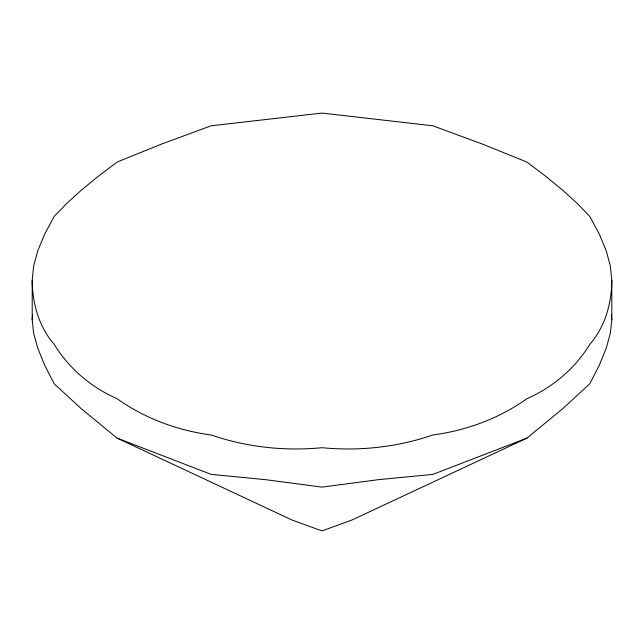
<?xml version="1.0" encoding="UTF-8"?>
<svg xmlns="http://www.w3.org/2000/svg" width="644" height="644" viewBox="0 0 644 644"><rect width="100%" height="100%" fill="white"/><g stroke="black" fill="none" stroke-linecap="round" stroke-linejoin="round"><path stroke-width="0.97" d="M32.2 319.802L32.2 280.382L33.601 266.23L37.779 250.749L44.678 234.086L54.257 216.36L66.429 203.762L81.047 190.439L97.969 176.512L117.079 162.079L161 144.28L211.095 125.805L322 113.07L432.905 125.805L483 144.28L526.921 162.079L546.032 176.512L562.953 190.439L577.571 203.762L589.743 216.36L599.322 234.086L606.221 250.749L610.399 266.23L611.8 280.382L611.8 319.802L610.399 333.037L606.237 348.187L599.339 365.156L589.743 383.832L562.961 408.505L526.921 438.113L352.316 519.861L322 530.93L291.684 519.861L117.079 438.113L81.039 408.505L54.257 383.832L44.661 365.156L37.763 348.187L33.601 333.037L32.2 319.802L32.546 314.9M611.8 280.382C611.639 303.413 605.11 326.822 589.743 344.411C575.02 368.529 552.761 387.398 526.921 398.692C499.189 418.447 466.57 430.482 432.905 434.966C397.364 447.186 359.376 451.339 322 447.701C284.624 451.339 246.636 447.186 211.095 434.966C177.43 430.482 144.811 418.447 117.079 398.692C91.239 387.398 68.98 368.529 54.257 344.411C38.89 326.822 32.361 303.413 32.2 280.382M526.921 438.113L432.905 474.378L378.535 479.651L322 487.122L265.465 479.651L211.095 474.378L117.079 438.113M611.454 314.9L611.8 319.802"/></g></svg>
